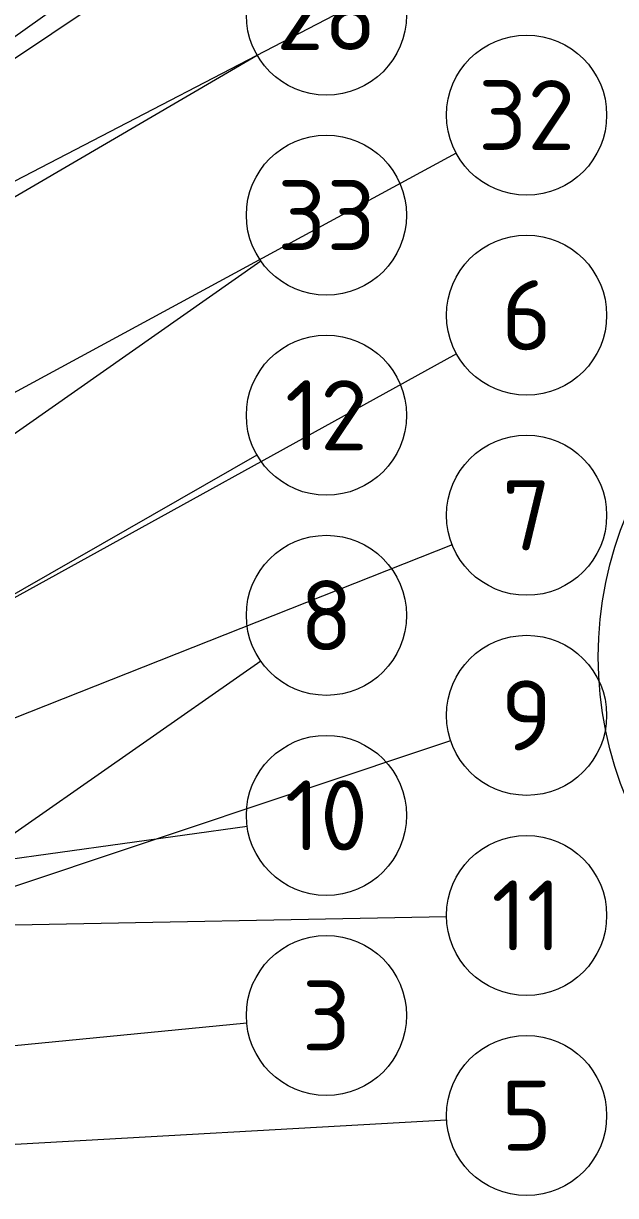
# Model space of a CAD drawing. Header units: millimetres. Extents: x 0 to 2208, y 0 to 420.
# Drawn here: x 118.3 to 147.9, y 145.8 to 204.3 of the extents above; entities that cross this region are included whole.
import ezdxf
from ezdxf.enums import TextEntityAlignment as Align

# ---------------------------------------------------------------- set-up
doc = ezdxf.new("R2010")
doc.units = ezdxf.units.MM
doc.layers.add('06-TEXTO', color=7, linetype='CONTINUOUS', lineweight=25)
doc.layers.add('08-FINA', color=5, linetype='CONTINUOUS', lineweight=18)
doc.styles.add('ISO3098', font='isocpeur.ttf')

msp = doc.modelspace()

# ---------------------------------------------------------------- linework, layer by layer
at = {"layer": '08-FINA'}
for p, q in [((140.164, 217.536), (90.484, 184.166)), ((130.225, 212.447), (90.484, 184.166)), ((139.936, 207.92), (90.484, 182.194)), ((130.03, 202.749), (90.484, 179.666)), ((139.967, 197.86), (90.484, 171.045)), ((130.209, 192.469), (99.657, 171.045)), ((139.982, 187.833), (90.484, 160.516)), ((130.014, 182.777), (90.484, 160.118)), ((139.765, 178.292), (90.484, 158.766)), ((130.205, 172.475), (110.584, 158.766)), ((139.69, 168.498), (110.584, 158.766)), ((129.522, 164.213), (90.484, 158.766)), ((139.485, 159.69), (90.484, 158.766)), ((129.503, 154.38), (95.323, 151.066)), ((139.49, 149.54), (90.484, 146.766))]:
    msp.add_line(p, q, dxfattribs=at)
for centre, radius in [((133.484, 204.766), 4), ((143.484, 199.766), 4), ((133.484, 194.766), 4), ((143.484, 189.766), 4), ((165.48, 172.69), 18.417), ((133.484, 184.766), 4), ((143.484, 179.766), 4), ((133.484, 174.766), 4), ((143.484, 169.766), 4), ((133.484, 164.766), 4), ((143.484, 159.766), 4), ((133.484, 154.766), 4), ((143.484, 149.766), 4)]:
    msp.add_circle(centre, radius, dxfattribs=at)

# ---------------------------------------------------------------- texts
at = {"layer": '06-TEXTO', "style": 'ISO3098'}
for s, p in [('28', (133.484, 204.766)), ('32', (143.484, 199.766)), ('33', (133.484, 194.766)), ('6', (143.484, 189.766)), ('12', (133.484, 184.766)), ('7', (143.484, 179.766)), ('8', (133.484, 174.766)), ('9', (143.484, 169.766)), ('10', (133.484, 164.766)), ('11', (143.484, 159.766)), ('3', (133.484, 154.766)), ('5', (143.484, 149.766))]:
    msp.add_text(s, height=3.5, dxfattribs=at).set_placement(p, align=Align.MIDDLE_CENTER)

doc.saveas('drawing.dxf')
